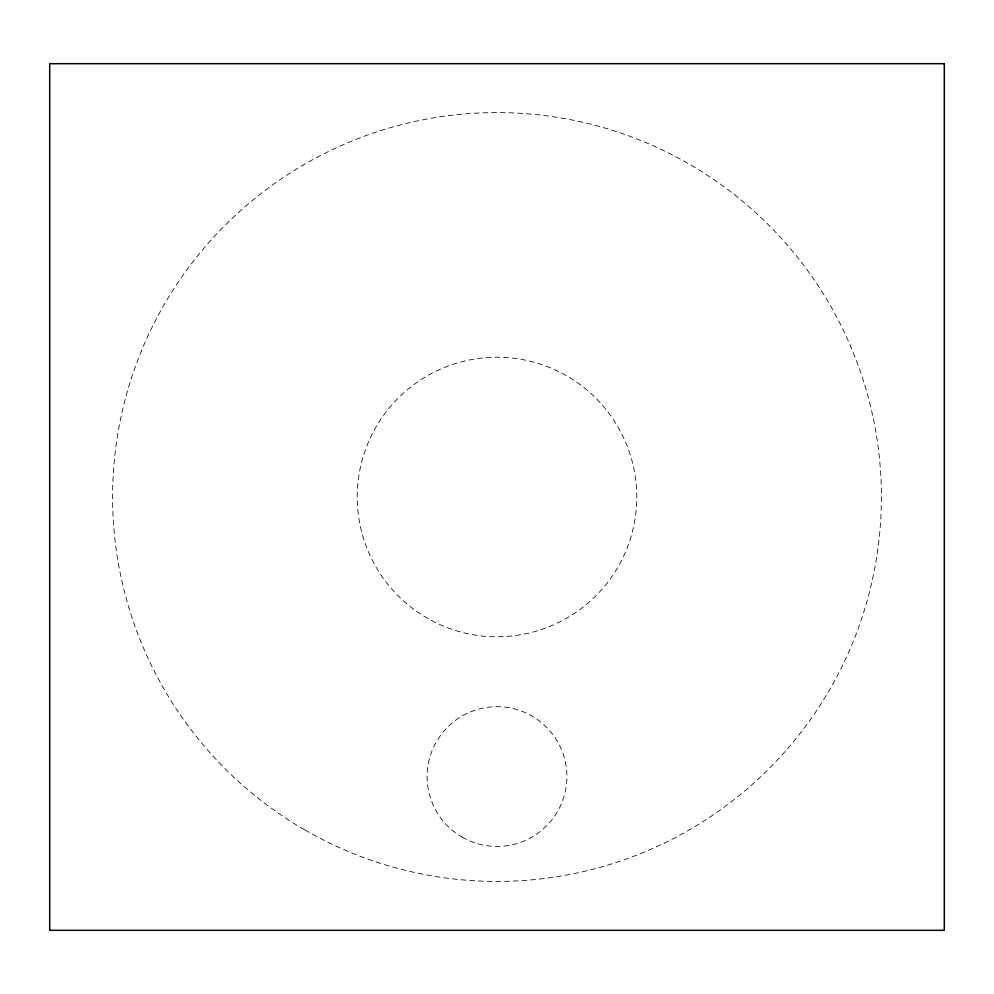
<?xml version="1.0" encoding="UTF-8"?>
<svg xmlns="http://www.w3.org/2000/svg" width="994" height="994" viewBox="0 0 994 994"><rect width="100%" height="100%" fill="white"/><g stroke="black" fill="none" stroke-linecap="round" stroke-linejoin="round"><path stroke-width="0.75" stroke-dasharray="4.97 3.73" d="M304.798 829.903A384.392 384.392 0 0 0 881.405 497A384.392 384.392 0 0 0 304.798 164.097A384.392 384.392 0 0 0 304.798 829.903M462.061 837.085A69.891 69.891 0 0 0 566.891 776.562A69.891 69.891 0 0 0 462.061 716.04A69.891 69.891 0 0 0 462.061 837.085M416.511 611.285A139.781 139.781 0 0 0 636.21 509.562A139.781 139.781 0 0 0 438.267 370.153A139.781 139.781 0 0 0 416.511 611.285"/><path stroke-width="1.49" d="M944.3 63.678L49.7 63.678L49.7 930.322L944.3 930.322L944.3 63.678"/></g></svg>
